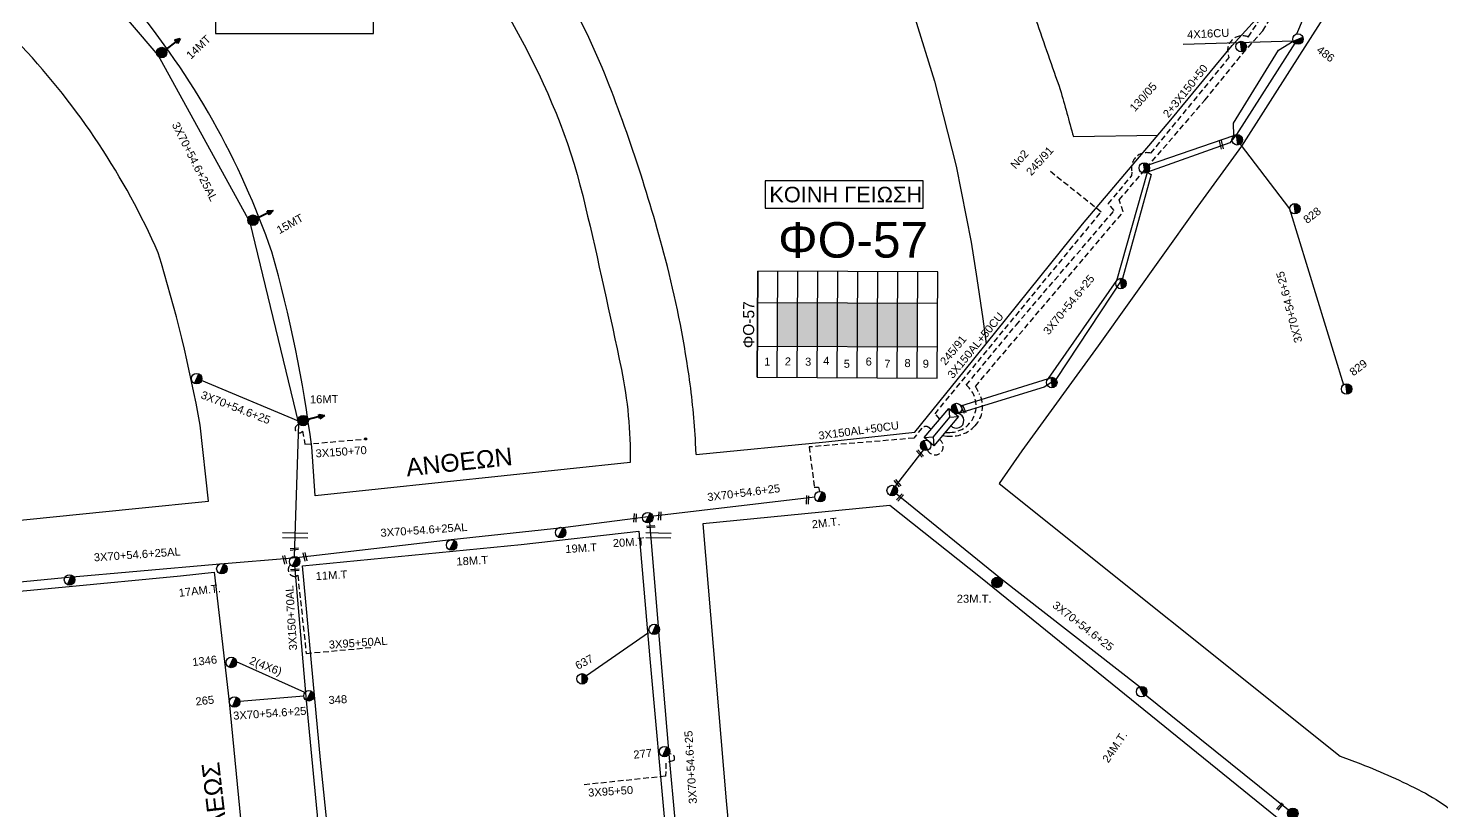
# Model space of a CAD drawing. Header units: millimetres. Extents: x 918 to 3138, y 719 to 1759.
# Drawn here: x 1466.9 to 1784.8, y 905 to 1081.1 of the extents above; entities that cross this region are included whole.
import ezdxf
from ezdxf.enums import TextEntityAlignment as Align

# ---------------------------------------------------------------- set-up
doc = ezdxf.new("R2010")
doc.units = ezdxf.units.MM
doc.header["$LTSCALE"] = 0.5
doc.linetypes.add('DASHED', pattern=[19.05, 12.7, -6.35])
for name, color, linetype in [('Άγνωστα', 7, 'Continuous'), ('Ασφαλειοκιβώτια Χ.Τ 9 αναχωρήσεων', 7, 'Continuous'), ('Επίτονοι', 7, 'Continuous'), ('Επιγραφές - Σχήματα', 7, 'Continuous'), ('Καλώδια ΧΤ   3x150+70AL', 7, 'DASHED'), ('Καλώδια ΧΤ   3x150AL+50CU', 7, 'DASHED'), ('Καλώδια ΧΤ   3x95+50 AL XLPE', 7, 'DASHED'), ('Καλώδια ΧΤ   3x95+50CU', 7, 'DASHED'), ('Μηχανική τομή', 7, 'Continuous'), ('Στύλος Ξύλινος', 7, 'Continuous'), ('Στύλος Ξύλινος @ 1', 7, 'Continuous'), ('Στύλος ΦΜ', 7, 'Continuous'), ('Στύλος ΦΜ @ 1', 7, 'Continuous'), ('Συνδέσεις', 7, 'Continuous'), ('Συνεστραμμένα ΧΤ   3x70+54.6+25 AL', 7, 'SYN_LINE'), ('Τομή', 7, 'Continuous'), ('Υποσταθμός εναέριος 2 στύλων', 7, 'Continuous'), ('Υποσταθμός πόλεως', 7, 'Continuous'), ('Υπόβαθρο ΔΕΗ', 7, 'Continuous'), ('Υπόγεια καλώδια Παροχών ΧΤ   4x16CU', 7, 'DASHED')]:
    doc.layers.add(name, color=color, linetype=linetype)
doc.styles.add('arial', font='ARIAL.TTF')
doc.styles.get("Standard").update_dxf_attribs({"font": 'ARIAL.TTF'})
doc.linetypes.add('SYN_LINE', pattern='A,0.5,-0.0001,["/\\/\\/\\/",Standard,S=0.1,R=0,X=0,Y=-0.05],-0.25', length=0.7501)

# ---------------------------------------------------------------- blocks, each defined once
blk = doc.blocks.new('ΑΣΦΑΛΕΙΟΚΙΒΩΤΙΟ ΥΠΟΣΤΑΘΜΟΥ 9 ΑΝΑΧΩΡΗΣΕΩΝ')
at = {"layer": 'Ασφαλειοκιβώτια Χ.Τ 9 αναχωρήσεων', "ltscale": 40}
for p, q in [((-23.8, 40.36), (24.02, 40.36)), ((-9.72, 40.36), (-9.72, -40.64)), ((9.94, 40.36), (9.94, -40.64)), ((-23.8, 31.36), (24.02, 31.36)), ((-23.8, 22.36), (24.02, 22.36)), ((-23.8, 13.36), (24.02, 13.36)), ((-23.8, 4.36), (24.02, 4.36)), ((-23.8, -4.64), (24.02, -4.64)), ((-23.8, -13.64), (24.02, -13.64)), ((-23.8, -22.64), (24.02, -22.64)), ((-23.8, -31.64), (24.02, -31.64))]:
    blk.add_line(p, q, dxfattribs=at)
at = {"layer": 'Ασφαλειοκιβώτια Χ.Τ 9 αναχωρήσεων'}
blk.add_lwpolyline([(-23.8, -40.64), (24.02, -40.64), (24.02, 40.36), (-23.8, 40.36)], close=True, dxfattribs=at)
for s, p in [('1', (-18.54, 37.25)), ('2', (-18.39, 27.98)), ('3', (-18.45, 18.85)), ('4', (-17.96, 10.67)), ('5', (-19.3, 1.44)), ('6', (-18.25, -8.4)), ('7', (-19.23, -16.79)), ('8', (-18.84, -25.86)), ('9', (-19.09, -34.08))]:
    blk.add_text(s, height=3.6, rotation=270, dxfattribs=at).set_placement(p)
at = {"layer": 'Ασφαλειοκιβώτια Χ.Τ 9 αναχωρήσεων', "ltscale": 40}
for tag, height, p in [('ΟΝΟΜΑ', 5, (-0.16, 44.31)), ('ΚΕΙΜΕΝΟ 1', 2, (17.06, 35.59)), ('ΚΕΙΜΕΝΟ 2', 2, (17.06, 26.88)), ('ΚΕΙΜΕΝΟ 3', 2, (17.06, 17.69)), ('ΚΕΙΜΕΝΟ 4', 2, (17.06, 8.71)), ('ΚΕΙΜΕΝΟ 5', 2, (17.06, -0.13)), ('ΚΕΙΜΕΝΟ 6', 2, (17.06, -9.05)), ('ΚΕΙΜΕΝΟ 7', 2, (17.06, -18.13)), ('ΚΕΙΜΕΝΟ 8', 2, (17.06, -26.85)), ('ΚΕΙΜΕΝΟ 9', 2, (17.06, -35.99)), ('ΣΧ', 2, (-0.1, -42.64))]:
    blk.add_attdef(tag, text='', height=height, dxfattribs=at).set_placement(p, align=Align.MIDDLE_CENTER)
blk = doc.blocks.new('ΜΗΧΑΝΙΚΗ ΤΟΜΗ')
at = {"layer": 'Μηχανική τομή', "ltscale": 40}
for p, q in [((-1.89, 0.78), (1.89, 0.78)), ((1.89, 0), (-1.89, 0))]:
    blk.add_line(p, q, dxfattribs=at)
blk = doc.blocks.new('ΥΠΑΡΧΩΝ ΤΣΙΜΕΝΤΕΝΙΟΣ ΣΤΥΛΟΣ')
at = {"layer": 'Στύλος ΦΜ'}
blk.add_hatch(color=7, dxfattribs=at).paths.add_polyline_path([(-1.29, -2.28, 0.574793), (2.62, 0, 0.268822), (1.3, 2.27)])
at = {"layer": 'Στύλος ΦΜ', "color": 7}
blk.add_line((-1.29, -2.28), (1.3, 2.27), dxfattribs=at)
blk.add_circle((0, 0), 2.62, dxfattribs=at)
at = {"layer": 'Στύλος ΦΜ', "flags": 4}
for tag, p in [('ΤΥΠΟΣ', (-4.91, 3.03)), ('ΑΡΙΘΜΟΣ', (-4.68, 8.05))]:
    blk.add_attdef(tag, p, '', height=4, dxfattribs=at)
blk = doc.blocks.new('ΥΠΑΡΧΩΝ ΞΥΛΙΝΟΣ ΣΤΥΛΟΣ')
at = {"layer": 'Στύλος Ξύλινος'}
h = blk.add_hatch(color=7, dxfattribs=at)
h.paths.add_polyline_path([(-2.62, 0, 0.270008), (-1.29, -2.28), (1.3, 2.27, 0.576266)])
h.paths.add_polyline_path([(-1.29, -2.28, 0.574793), (2.62, 0, 0.268822), (1.3, 2.27)])
at = {"layer": 'Στύλος Ξύλινος', "color": 7}
blk.add_line((-1.29, -2.28), (1.3, 2.27), dxfattribs=at)
blk.add_circle((0, 0), 2.62, dxfattribs=at)
at = {"layer": 'Στύλος Ξύλινος', "flags": 4}
for tag, p in [('ΑΡΙΘΜΟΣ', (-4.91, 8.6)), ('ΤΥΠΟΣ', (-4.85, 3.39))]:
    blk.add_attdef(tag, p, '', height=4, dxfattribs=at)
blk = doc.blocks.new('ΥΠΟΣΤΑΘΜΟΣ ΕΝΑΕΡΙΟΣ ΕΠΙ 2 ΣΤΥΛΩΝ')
at = {"layer": 'Υποσταθμός εναέριος 2 στύλων', "linetype": 'Continuous'}
for points in [[(-11.97, -2.11, 0.574793), (-8.45, -0.07, 0.268822), (-9.64, 1.98)], [(9.68, -2.15, 0.574793), (13.19, -0.1, 0.268822), (12.01, 1.95)]]:
    blk.add_hatch(color=256, dxfattribs=at).paths.add_polyline_path(points)
for p, q in [((-11.97, -2.11), (-9.64, 1.98)), ((9.68, -2.15), (12.01, 1.95))]:
    blk.add_line(p, q, dxfattribs=at)
for centre in [(-10.81, -0.07), (10.84, -0.1)]:
    blk.add_circle(centre, 2.36, dxfattribs=at)
at = {"layer": 'Υποσταθμός πόλεως', "linetype": 'Continuous', "ltscale": 40}
blk.add_lwpolyline([(-8.57, 2.82), (8.57, 2.82), (8.57, -2.82), (-8.57, -2.82)], close=True, dxfattribs=at)
for points in [[(-5.75, 0), (-8.57, 2.82)], [(-8.57, -2.82), (-5.75, 0)], [(-5.75, 0), (5.75, 0)], [(5.75, 0), (8.57, 2.82)], [(8.57, -2.82), (5.75, 0)]]:
    blk.add_lwpolyline(points, dxfattribs=at)
at = {"layer": 'Υποσταθμός εναέριος 2 στύλων', "ltscale": 40, "flags": 1}
for tag, p in [('ΜΕΤΑΣΧΗΜΑΤΙΣΜΟΣ', (14.09, 2.51)), ('ΙΣΧΥΣ', (14.07, -0.28)), ('ΑΡΙΘΜΟΣ', (14.19, -3))]:
    blk.add_attdef(tag, p, '', height=1.8, dxfattribs=at)
blk = doc.blocks.new('ΕΠΙΤΟΝΟΣ')
at = {"layer": 'Επίτονοι', "lineweight": 40, "ltscale": 40}
blk.add_hatch(color=256, dxfattribs=at).paths.add_polyline_path([(-1.13, 6.47), (0, 9.1), (1.13, 6.47)])
for p, q in [((-1.13, 6.47), (0, 9.1)), ((0, 9.1), (1.13, 6.47)), ((1.13, 6.47), (-1.13, 6.47)), ((-1.13, 6.47), (0, 6.47)), ((0, 6.47), (0, 0))]:
    blk.add_line(p, q, dxfattribs=at)
blk = doc.blocks.new('ΤΟΜΗ')
at = {"layer": 'Τομή', "ltscale": 40}
for p, q in [((-5.68, 0), (5.68, 0)), ((5.68, -2.33), (-5.68, -2.33))]:
    blk.add_line(p, q, dxfattribs=at)
blk = doc.blocks.new('_ΣΥΝΔΕΣΗ')
at = {"layer": 'Συνδέσεις', "linetype": 'SYN_LINE', "ltscale": 40}
blk.add_hatch(color=256, dxfattribs=at).paths.add_polyline_path([(0.5, -0.01, 1), (-0.5, -0.01, 1)])
at = {"layer": 'Συνδέσεις'}
blk.add_circle((0, -0.01), 0.5, dxfattribs=at)

msp = doc.modelspace()

# ---------------------------------------------------------------- hatches: boundary and pattern name
at = {"layer": 'Ασφαλειοκιβώτια Χ.Τ 9 αναχωρήσεων', "ltscale": 40}
for color, points in [(133, [(1635.38, 1019.36), (1635.33, 1009.53), (1639.83, 1009.51), (1639.88, 1019.34)]), (85, [(1639.88, 1019.34), (1639.83, 1009.51), (1644.33, 1009.48), (1644.38, 1019.31)]), (2, [(1644.38, 1019.31), (1644.33, 1009.48), (1648.83, 1009.46), (1648.88, 1019.29)]), (1, [(1648.88, 1019.29), (1648.83, 1009.46), (1653.33, 1009.44), (1653.38, 1019.26)]), (6, [(1653.38, 1019.26), (1653.33, 1009.44), (1657.83, 1009.41), (1657.88, 1019.24)]), (30, [(1657.88, 1019.24), (1657.83, 1009.41), (1662.33, 1009.39), (1662.38, 1019.22)]), (27, [(1662.38, 1019.22), (1662.33, 1009.39), (1666.83, 1009.37), (1666.88, 1019.19)])]:
    msp.add_hatch(color=color, dxfattribs=at).paths.add_polyline_path(points)

# ---------------------------------------------------------------- linework, layer by layer
at = {"layer": 'Άγνωστα', "color": 30, "ltscale": 40}
msp.add_lwpolyline([(1752.18, 1079.78), (1766.49, 1113.54), (1775.28, 1154.52)], dxfattribs=at)
at = {"layer": 'Άγνωστα', "color": 27, "linetype": 'DASHED', "ltscale": 0.2}
msp.add_lwpolyline([(1672.46, 989.4), (1673.45, 989.29, 0.237477), (1679.8, 991.6, 0.320804), (1680.77, 998.79, -0.004761), (1679.89, 1000.48), (1713.12, 1039.74), (1712.22, 1042.46), (1731.48, 1064.89), (1739.94, 1075.3), (1744.51, 1080.49), (1754.49, 1096.62), (1754.44, 1097.99), (1754.99, 1098.86, 0.28328), (1755.06, 1104.71), (1758.58, 1123.67)], format="xyb", dxfattribs=at)
at = {"layer": 'Άγνωστα', "color": 30, "linetype": 'DASHED', "ltscale": 0.2}
msp.add_lwpolyline([(1673.03, 990.09), (1674.17, 990.11, 0.699562), (1677.84, 1000.75), (1689.04, 1014.27), (1711.08, 1040.02), (1709.78, 1041.55), (1715.09, 1047.92), (1715.12, 1048.7, -0.586772), (1719.34, 1052.94), (1736.97, 1074.46), (1736.77, 1075.07, -0.64982), (1741.26, 1079.09), (1751.64, 1094.99), (1752.82, 1096.86), (1753.59, 1100.07)], format="xyb", dxfattribs=at)
at = {"layer": 'Άγνωστα', "color": 27, "ltscale": 40}
msp.add_lwpolyline([(1606.38, 945.05), (1592.41, 935.33)], dxfattribs=at)
at = {"layer": 'Άγνωστα', "color": 62, "linetype": 'SYN_LINE', "ltscale": 20}
msp.add_lwpolyline([(1529.11, 931.61), (1513.72, 938.47)], dxfattribs=at)
at = {"layer": 'Άγνωστα', "color": 62, "linetype": 'SYN_LINE', "ltscale": 15}
msp.add_lwpolyline([(1528.83, 930.78), (1514.45, 929.58)], dxfattribs=at)
at = {"layer": 'Επιγραφές - Σχήματα', "color": 190}
for points in [[(1509.01, 1079.89), (1544.52, 1079.89), (1544.52, 1086.07), (1509.01, 1086.07)], [(1632.6, 1040.56), (1668.11, 1040.56), (1668.11, 1046.73), (1632.6, 1046.73)]]:
    msp.add_lwpolyline(points, close=True, dxfattribs=at)
at = {"layer": 'Επιγραφές - Σχήματα', "color": 85, "ltscale": 0.2}
msp.add_arc((1675.61, 992.76), 1.69, 220.9361, 74.1377, dxfattribs=at)
at = {"layer": 'Επιγραφές - Σχήματα', "color": 133, "linetype": 'DASHED', "ltscale": 0.2}
msp.add_arc((1670.79, 986.92), 1.87, 206.5588, 59.698, dxfattribs=at)
at = {"layer": 'Καλώδια ΧΤ   3x150+70AL', "color": 6, "linetype": 'DASHED', "ltscale": 0.2}
msp.add_lwpolyline([(1527.76, 992.09), (1527.19, 991.59, 1.168082), (1528.57, 990.43), (1529.1, 987.45), (1542.76, 988.64)], format="xyb", dxfattribs=at)
at = {"layer": 'Καλώδια ΧΤ   3x150+70AL', "color": 62, "ltscale": 0.2}
msp.add_lwpolyline([(1525.8, 960.41), (1525.55, 959.95, 0.487391), (1526.47, 957.76, 0.240233), (1527.49, 957.97), (1529.39, 940.38)], format="xyb", dxfattribs=at)
at = {"layer": 'Καλώδια ΧΤ   3x150AL+50CU', "color": 1, "ltscale": 0.2}
msp.add_lwpolyline([(1671.86, 993.08), (1670.8, 994.32), (1708.16, 1039.71), (1696.67, 1048.87)], dxfattribs=at)
at = {"layer": 'Καλώδια ΧΤ   3x150AL+50CU', "color": 2, "ltscale": 0.2}
msp.add_lwpolyline([(1669.94, 990.77), (1669.51, 991.16, 0.418544), (1667.83, 991.05), (1666.05, 988.82), (1642.51, 986.84), (1643.65, 977.82), (1644.62, 977.82), (1644.81, 976.82)], format="xyb", dxfattribs=at)
at = {"layer": 'Καλώδια ΧΤ   3x95+50 AL XLPE', "color": 62, "ltscale": 0.2}
msp.add_lwpolyline([(1529.39, 940.38), (1543.89, 941.72)], dxfattribs=at)
at = {"layer": 'Καλώδια ΧΤ   3x95+50CU', "color": 27, "linetype": 'DASHED', "ltscale": 0.2}
msp.add_lwpolyline([(1611.09, 917.88), (1611.48, 917.8, -0.522524), (1612.09, 916.31), (1610.29, 915.69), (1610.2, 912.75), (1591.68, 910.8)], format="xyb", dxfattribs=at)
at = {"layer": 'Συνεστραμμένα ΧΤ   3x70+54.6+25 AL', "color": 6, "ltscale": 20}
for points in [[(1526.73, 962.22), (1527.76, 992.09), (1516.79, 1037.37), (1496.09, 1074.98), (1476.53, 1097.94), (1474.72, 1099.16)], [(1676.62, 996.12), (1696.34, 1002.26), (1711.66, 1024.29), (1718.59, 1048.68), (1718.81, 1050.34), (1738.04, 1056.89), (1737.95, 1059.74), (1748.06, 1076.12), (1751.36, 1078.17)], [(1527.63, 992.62), (1505.84, 1001.76)]]:
    msp.add_lwpolyline(points, dxfattribs=at)
at = {"layer": 'Συνεστραμμένα ΧΤ   3x70+54.6+25 AL', "color": 85, "ltscale": 20}
for points in [[(1751.72, 1077.69), (1738.6, 1057.12), (1737.11, 1055.25), (1718.59, 1048.68), (1719.39, 1048.12), (1712.94, 1024.75), (1698, 1002.05), (1695.34, 1000.31), (1676.07, 994.38)], [(1739.41, 1054.98), (1750.56, 1040.46), (1762.63, 1000.81)]]:
    msp.add_lwpolyline(points, dxfattribs=at)
at = {"layer": 'Συνεστραμμένα ΧΤ   3x70+54.6+25 AL', "color": 133, "ltscale": 15}
msp.add_lwpolyline([(1661.18, 977.03), (1668.42, 986.43)], dxfattribs=at)
at = {"layer": 'Συνεστραμμένα ΧΤ   3x70+54.6+25 AL', "color": 133, "ltscale": 20}
for points in [[(1716.77, 932.83), (1685.51, 957.26), (1662.09, 976.29)], [(1750.33, 905.11), (1717.35, 931.65)]]:
    msp.add_lwpolyline(points, dxfattribs=at)
at = {"layer": 'Συνεστραμμένα ΧΤ   3x70+54.6+25 AL', "color": 2, "ltscale": 20}
msp.add_lwpolyline([(1643.77, 975.51), (1606.3, 971.11), (1587.13, 968.64), (1561.96, 965.94), (1527.22, 961.9), (1509.15, 960.41), (1475.1, 957.42), (1447.9, 954.79)], dxfattribs=at)
at = {"layer": 'Συνεστραμμένα ΧΤ   3x70+54.6+25 AL', "color": 27, "ltscale": 20}
for points in [[(1608.6, 946.5), (1606.64, 969.84)], [(1615.97, 860.92), (1613.83, 886.47), (1611.02, 917.72), (1608.71, 945.25)]]:
    msp.add_lwpolyline(points, dxfattribs=at)
at = {"layer": 'Συνεστραμμένα ΧΤ   3x70+54.6+25 AL', "color": 62, "ltscale": 20}
msp.add_lwpolyline([(1535.26, 871.57), (1532.59, 896.97), (1529.48, 929.79), (1526.79, 961.04)], dxfattribs=at)
at = {"layer": 'Υπόβαθρο ΔΕΗ'}
for points in [[(1783.3, 1187.61), (1766.45, 1095.94), (1761.52, 1088.82), (1751.05, 1072.3), (1739.71, 1054.53), (1729.33, 1040.23), (1707.48, 1009.6), (1690.32, 985.98), (1685.2, 978.6), (1761.94, 917.29), (1766.53, 915.52, -0.027254), (1780.26, 909.34, -0.087857), (1792.08, 900.3, -0.082193), (1817.11, 861.98), (1834.54, 815.63, 0.02107), (1844.76, 791.58, 0.082387), (1878.72, 738.74)], [(1478.75, 1098.81), (1508.64, 1135.68), (1523.81, 1154.44), (1527.94, 1149.92), (1544.28, 1131.28), (1555.88, 1116.22), (1563.17, 1105.32), (1578.37, 1077.3, -0.066706), (1592.15, 1041.1, -0.006699), (1600.26, 1004.29, -0.054277), (1602.26, 983.36), (1531.44, 975.84), (1530.63, 986.84, 0.037501), (1521.64, 1030.74, 0.091193), (1490, 1086.96, 0.032432), (1478.75, 1098.81, -2.552739)], [(1617.1, 985.14), (1616.96, 987.72, 0.022776), (1615.48, 1002.87, 0.02819), (1610.19, 1029.09, 0.03125), (1595.97, 1072.25), (1592.64, 1079.64), (1580.08, 1104.27)], [(1693.51, 1082.97, 0.004165), (1698.98, 1067.27, -0.001687), (1701.91, 1056.67), (1720.89, 1057.01)], [(1446.23, 968.42), (1466.57, 970.49), (1490.97, 972.96), (1507.45, 974.65), (1505.56, 991.77, 0.029512), (1496.11, 1030.52, 0.085035), (1465.43, 1076.97, 0.032287), (1461.91, 1079.97), (1425.36, 1035.7), (1429.52, 1031.07, -0.040166), (1434.47, 1022.46, -0.045126), (1441.99, 999.2, -0.041323), (1446.23, 968.42, 6.741713)]]:
    msp.add_lwpolyline(points, format="xyb", dxfattribs=at)
for points in [[(1617.1, 985.14), (1646.25, 987.98), (1666.24, 990.14), (1677.37, 1003.9), (1703.97, 1037.01), (1723.8, 1060.45), (1737.61, 1077.18), (1742.86, 1082.94)], [(1666.27, 1083.44), (1670.65, 1069.18), (1675.57, 1050.04), (1678.91, 1032.9), (1680.2, 1024.77), (1681.54, 1015.67), (1682.28, 1010.01)], [(1690.91, 771.98), (1748.92, 902.44), (1681.01, 957.47), (1660.67, 973.68), (1618.6, 969.55), (1623.83, 907.23), (1628.02, 862.08), (1632.2, 813.73), (1661.2, 789.51), (1673.41, 779.4), (1690.91, 771.98)], [(1528.57, 960.09), (1577.76, 964.86), (1604.17, 967.87), (1606.65, 939.18), (1613.68, 861.46), (1538.96, 854.53), (1532.62, 916.47), (1528.57, 960.09)], [(1448.2, 952.84), (1474.48, 955.31), (1501.15, 957.82), (1508.72, 958.68), (1512.03, 929.49), (1519.37, 854.6), (1519.47, 852.87), (1510.68, 852.06), (1509.31, 853.13), (1457.98, 848.81), (1448.2, 952.84)]]:
    msp.add_lwpolyline(points, dxfattribs=at)
at = {"layer": 'Υπόγεια καλώδια Παροχών ΧΤ   4x16CU', "color": 6, "linetype": 'SYN_LINE', "ltscale": 15}
msp.add_lwpolyline([(1751.36, 1078.17), (1726.63, 1077.42)], dxfattribs=at)

# ---------------------------------------------------------------- block references
at = {"layer": 'Ασφαλειοκιβώτια Χ.Τ 9 αναχωρήσεων', "xscale": 0.4999999999999999, "yscale": 0.4999999999999999, "zscale": 0.4999999999999999, "rotation": 89.70135055606067}
msp.add_blockref('ΑΣΦΑΛΕΙΟΚΙΒΩΤΙΟ ΥΠΟΣΤΑΘΜΟΥ 9 ΑΝΑΧΩΡΗΣΕΩΝ', (1651.04, 1014.31), dxfattribs=at).add_auto_attribs({'ΟΝΟΜΑ': 'ΦΟ-57'})
at = {"layer": 'Επίτονοι', "xscale": 0.449999999999818, "yscale": 0.449999999999818, "zscale": 0.449999999999818}
for p, rotation in [((1497.82, 1076.28), 307.8019232097249), ((1518.25, 1038.25), 296.0902463636965), ((1529.54, 992.98), 283.4988612528525)]:
    msp.add_blockref('ΕΠΙΤΟΝΟΣ', p, dxfattribs=dict(at, rotation=rotation))
at = {"layer": 'Μηχανική τομή'}
for p, xscale, yscale, zscale, rotation in [((1735.38, 1054.86), 0.4999999999999992, 0.4999999999999992, 0.4999999999999992, 104.2634201497095), ((1677.37, 995.42), 0.4999999999999994, 0.4999999999999994, 0.4999999999999994, 115.078763278921), ((1667.56, 985.49), 0.4999999999999993, 0.4999999999999993, 0.4999999999999993, 130.9281409310912), ((1662.52, 978.82), 0.4999999999999993, 0.4999999999999993, 0.4999999999999993, 130.9281409310912), ((1642.33, 974.92), 0.4999999999999993, 0.4999999999999993, 0.4999999999999993, 86.49797098709232), ((1662.8, 975.62), 0.4999999999999994, 0.4999999999999994, 0.4999999999999994, 227.7325643072309), ((1603.55, 970.87), 0.4999999999999993, 0.4999999999999993, 0.4999999999999993, 86.49797098709232), ((1609.1, 971.3), 0.4999999999999993, 0.4999999999999993, 0.4999999999999993, 86.49797098709232), ((1606.91, 968.72), 0.4999999999999995, 0.4999999999999995, 0.4999999999999995, 5.158736128121816), ((1526.73, 963.65), 0.4999999999999995, 0.4999999999999995, 0.4999999999999995, 5.158736128121816), ((1524.77, 961.51), 0.4999999999999994, 0.4999999999999994, 0.4999999999999994, 103.7374015777385), ((1529.3, 962.16), 0.4999999999999994, 0.4999999999999994, 0.4999999999999994, 103.7374015777385), ((1526.87, 958.95), 0.4999999999999995, 0.4999999999999995, 0.4999999999999995, 5.158736128121816), ((1748.21, 906.07), 0.4999999999999994, 0.4999999999999994, 0.4999999999999994, 227.7325643072309)]:
    msp.add_blockref('ΜΗΧΑΝΙΚΗ ΤΟΜΗ', p, dxfattribs=dict(at, xscale=xscale, yscale=yscale, zscale=zscale, rotation=rotation))
at = {"layer": 'Στύλος Ξύλινος @ 1', "ltscale": 40}
ref = msp.add_blockref('ΥΠΑΡΧΩΝ ΞΥΛΙΝΟΣ ΣΤΥΛΟΣ', (1496.9, 1075.59), dxfattribs=dict(at, xscale=0.449999999999818, yscale=0.449999999999818, zscale=0.449999999999818, rotation=43.47531673525771))
ref.add_attrib('ΤΥΠΟΣ', '14MT', (1503.45, 1073.97), dxfattribs={"layer": 'Στύλος Ξύλινος', "height": 1.8, "rotation": 43.4753, "flags": 4})
ref = msp.add_blockref('ΥΠΑΡΧΩΝ ΞΥΛΙΝΟΣ ΣΤΥΛΟΣ', (1517.42, 1037.87), dxfattribs=dict(at, xscale=0.4499999999998179, yscale=0.4499999999998179, zscale=0.4499999999998179, rotation=29.23477781947029))
ref.add_attrib('ΤΥΠΟΣ', '15MT', (1523.36, 1034.69), dxfattribs={"layer": 'Στύλος Ξύλινος', "height": 1.8, "rotation": 29.2348, "flags": 4})
ref = msp.add_blockref('ΥΠΑΡΧΩΝ ΞΥΛΙΝΟΣ ΣΤΥΛΟΣ', (1528.7, 992.77), dxfattribs=dict(at, xscale=0.449999999999818, yscale=0.449999999999818, zscale=0.449999999999818, rotation=1.123344972280534))
ref.add_attrib('ΤΥΠΟΣ', '16MT', (1530.24, 996.63), dxfattribs={"layer": 'Στύλος Ξύλινος', "height": 1.8, "rotation": 1.1233, "flags": 4})
ref = msp.add_blockref('ΥΠΑΡΧΩΝ ΞΥΛΙΝΟΣ ΣΤΥΛΟΣ', (1684.77, 956.35), dxfattribs=dict(at, xscale=0.4499999999998181, yscale=0.4499999999998181, zscale=0.4499999999998181))
ref.add_attrib('ΤΥΠΟΣ', '23M.T.', (1675.69, 951.79), dxfattribs={"layer": 'Στύλος Ξύλινος', "height": 1.8, "flags": 4})
ref = msp.add_blockref('ΥΠΑΡΧΩΝ ΞΥΛΙΝΟΣ ΣΤΥΛΟΣ', (1751.26, 904.39), dxfattribs=dict(at, xscale=0.4499999999998181, yscale=0.4499999999998181, zscale=0.4499999999998181, rotation=62.18482468098428))
ref.add_attrib('ΤΥΠΟΣ', '25M.T.', (1743.69, 895.36), dxfattribs={"layer": 'Στύλος Ξύλινος', "height": 1.8, "rotation": 62.1848, "flags": 4})
at = {"layer": 'Στύλος ΦΜ @ 1', "ltscale": 40}
for p, xscale, yscale, zscale, rotation in [((1739.64, 1076.95), 0.4499999999998179, 0.4499999999998179, 0.4499999999998179, 37.72256972458447), ((1738.76, 1055.96), 0.4499999999998179, 0.4499999999998179, 0.4499999999998179, 37.72256972458447), ((1717.87, 1049.62), 0.4499999999998179, 0.4499999999998179, 0.4499999999998179, 37.72256972458447), ((1712.62, 1023.62), 0.4499999999998179, 0.4499999999998179, 0.4499999999998179, 37.72256972458447), ((1504.75, 1002.21), 0.449999999999818, 0.449999999999818, 0.449999999999818, 6.449163497314141), ((1697.06, 1001.33), 0.4499999999998179, 0.4499999999998179, 0.4499999999998179, 37.72256972458447), ((1661.18, 977.03), 0.449999999999818, 0.449999999999818, 0.449999999999818, 6.449163497314141), ((1476.16, 956.92), 0.449999999999818, 0.449999999999818, 0.449999999999818, 6.449163497314141), ((1607.66, 945.79), 0.449999999999818, 0.449999999999818, 0.449999999999818, 6.449163497314141)]:
    msp.add_blockref('ΥΠΑΡΧΩΝ ΤΣΙΜΕΝΤΕΝΙΟΣ ΣΤΥΛΟΣ', p, dxfattribs=dict(at, xscale=xscale, yscale=yscale, zscale=zscale, rotation=rotation))
ref = msp.add_blockref('ΥΠΑΡΧΩΝ ΤΣΙΜΕΝΤΕΝΙΟΣ ΣΤΥΛΟΣ', (1752.44, 1078.63), dxfattribs=dict(at, xscale=0.4499999999998179, yscale=0.4499999999998179, zscale=0.4499999999998179, rotation=322.6380553459355))
ref.add_attrib('ΤΥΠΟΣ', '486', (1756.44, 1075.85), dxfattribs={"layer": 'Στύλος ΦΜ', "height": 1.8, "rotation": 322.6381, "flags": 4})
ref = msp.add_blockref('ΥΠΑΡΧΩΝ ΤΣΙΜΕΝΤΕΝΙΟΣ ΣΤΥΛΟΣ', (1751.74, 1040.45), dxfattribs=dict(at, xscale=0.4499999999998179, yscale=0.4499999999998179, zscale=0.4499999999998179, rotation=37.72256972458447))
ref.add_attrib('ΤΥΠΟΣ', '828', (1754.5, 1036.99), dxfattribs={"layer": 'Στύλος ΦΜ', "height": 1.8, "rotation": 37.7226, "flags": 4})
ref = msp.add_blockref('ΥΠΑΡΧΩΝ ΤΣΙΜΕΝΤΕΝΙΟΣ ΣΤΥΛΟΣ', (1763.36, 999.88), dxfattribs=dict(at, xscale=0.4499999999998179, yscale=0.4499999999998179, zscale=0.4499999999998179, rotation=37.72256972458447))
ref.add_attrib('ΤΥΠΟΣ', '829', (1764.89, 1002.7), dxfattribs={"layer": 'Στύλος ΦΜ', "height": 1.8, "rotation": 37.7226, "flags": 4})
ref = msp.add_blockref('ΥΠΑΡΧΩΝ ΤΣΙΜΕΝΤΕΝΙΟΣ ΣΤΥΛΟΣ', (1644.94, 975.65), dxfattribs=dict(at, xscale=0.449999999999818, yscale=0.449999999999818, zscale=0.449999999999818, rotation=6.449163497314141))
ref.add_attrib('ΤΥΠΟΣ', '2M.T.', (1643.19, 968.51), dxfattribs={"layer": 'Στύλος ΦΜ', "height": 1.8, "rotation": 6.4492, "flags": 4})
ref = msp.add_blockref('ΥΠΑΡΧΩΝ ΤΣΙΜΕΝΤΕΝΙΟΣ ΣΤΥΛΟΣ', (1606.21, 970.93), dxfattribs=dict(at, xscale=0.4499999999998181, yscale=0.4499999999998181, zscale=0.4499999999998181, rotation=3.244014411474268))
ref.add_attrib('ΤΥΠΟΣ', '20M.T', (1598.39, 964.29), dxfattribs={"layer": 'Στύλος ΦΜ', "height": 1.8, "rotation": 3.244, "flags": 4})
ref = msp.add_blockref('ΥΠΑΡΧΩΝ ΤΣΙΜΕΝΤΕΝΙΟΣ ΣΤΥΛΟΣ', (1586.61, 967.59), dxfattribs=dict(at, xscale=0.4499999999998181, yscale=0.4499999999998181, zscale=0.4499999999998181, rotation=3.244014411474268))
ref.add_attrib('ΤΥΠΟΣ', '19M.T', (1587.71, 962.97), dxfattribs={"layer": 'Στύλος ΦΜ', "height": 1.8, "rotation": 3.244, "flags": 4})
ref = msp.add_blockref('ΥΠΑΡΧΩΝ ΤΣΙΜΕΝΤΕΝΙΟΣ ΣΤΥΛΟΣ', (1562.11, 964.77), dxfattribs=dict(at, xscale=0.4499999999998181, yscale=0.4499999999998181, zscale=0.4499999999998181, rotation=3.244014411474268))
ref.add_attrib('ΤΥΠΟΣ', '18M.T', (1563.22, 960.15), dxfattribs={"layer": 'Στύλος ΦΜ', "height": 1.8, "rotation": 3.244, "flags": 4})
ref = msp.add_blockref('ΥΠΑΡΧΩΝ ΤΣΙΜΕΝΤΕΝΙΟΣ ΣΤΥΛΟΣ', (1510.43, 959.44), dxfattribs=dict(at, xscale=0.449999999999818, yscale=0.449999999999818, zscale=0.449999999999818, rotation=6.449163497314141))
ref.add_attrib('ΤΥΠΟΣ', '17AM.T.', (1500.82, 953.11), dxfattribs={"layer": 'Στύλος ΦΜ', "height": 1.8, "rotation": 6.4492, "flags": 4})
ref = msp.add_blockref('ΥΠΑΡΧΩΝ ΤΣΙΜΕΝΤΕΝΙΟΣ ΣΤΥΛΟΣ', (1526.79, 961.04), dxfattribs=dict(at, xscale=0.4499999999998181, yscale=0.4499999999998181, zscale=0.4499999999998181, rotation=3.244014411474268))
ref.add_attrib('ΤΥΠΟΣ', '11M.T', (1531.57, 956.88), dxfattribs={"layer": 'Στύλος ΦΜ', "height": 1.8, "rotation": 3.244, "flags": 4})
ref = msp.add_blockref('ΥΠΑΡΧΩΝ ΤΣΙΜΕΝΤΕΝΙΟΣ ΣΤΥΛΟΣ', (1512.55, 938.34), dxfattribs=dict(at, xscale=0.449999999999818, yscale=0.449999999999818, zscale=0.449999999999818, rotation=6.449163497314141))
ref.add_attrib('ΤΥΠΟΣ', '1346', (1503.87, 937.52), dxfattribs={"layer": 'Στύλος ΦΜ', "height": 1.8, "rotation": 6.4492, "flags": 4})
ref = msp.add_blockref('ΥΠΑΡΧΩΝ ΤΣΙΜΕΝΤΕΝΙΟΣ ΣΤΥΛΟΣ', (1591.44, 934.66), dxfattribs=dict(at, xscale=0.4499999999998181, yscale=0.4499999999998181, zscale=0.4499999999998181, rotation=28.26376460680654))
ref.add_attrib('ΤΥΠΟΣ', '637', (1590.49, 936.66), dxfattribs={"layer": 'Στύλος ΦΜ', "height": 1.8, "rotation": 28.2638, "flags": 4})
ref = msp.add_blockref('ΥΠΑΡΧΩΝ ΤΣΙΜΕΝΤΕΝΙΟΣ ΣΤΥΛΟΣ', (1530, 930.85), dxfattribs=dict(at, xscale=0.4499999999998181, yscale=0.4499999999998181, zscale=0.4499999999998181, rotation=3.244014411474268))
ref.add_attrib('ΤΥΠΟΣ', '348', (1534.45, 928.98), dxfattribs={"layer": 'Στύλος ΦΜ', "height": 1.8, "rotation": 3.244, "flags": 4})
ref = msp.add_blockref('ΥΠΑΡΧΩΝ ΤΣΙΜΕΝΤΕΝΙΟΣ ΣΤΥΛΟΣ', (1717.28, 931.77), dxfattribs=dict(at, xscale=0.4499999999998179, yscale=0.4499999999998179, zscale=0.4499999999998179, rotation=55.77441049195418))
ref.add_attrib('ΤΥΠΟΣ', '24M.T.', (1709.77, 915.61), dxfattribs={"layer": 'Στύλος ΦΜ', "height": 1.8, "rotation": 55.7744, "flags": 4})
ref = msp.add_blockref('ΥΠΑΡΧΩΝ ΤΣΙΜΕΝΤΕΝΙΟΣ ΣΤΥΛΟΣ', (1513.28, 929.45), dxfattribs=dict(at, xscale=0.449999999999818, yscale=0.449999999999818, zscale=0.449999999999818, rotation=6.449163497314141))
ref.add_attrib('ΤΥΠΟΣ', '265', (1504.6, 928.64), dxfattribs={"layer": 'Στύλος ΦΜ', "height": 1.8, "rotation": 6.4492, "flags": 4})
ref = msp.add_blockref('ΥΠΑΡΧΩΝ ΤΣΙΜΕΝΤΕΝΙΟΣ ΣΤΥΛΟΣ', (1609.99, 918.29), dxfattribs=dict(at, xscale=0.449999999999818, yscale=0.449999999999818, zscale=0.449999999999818, rotation=6.449163497314141))
ref.add_attrib('ΤΥΠΟΣ', '277', (1603.08, 916.68), dxfattribs={"layer": 'Στύλος ΦΜ', "height": 1.8, "rotation": 6.4492, "flags": 4})
at = {"layer": 'Συνδέσεις', "xscale": 0.4500000000000455, "yscale": 0.4500000000000455, "zscale": 0.4500000000000455}
msp.add_blockref('_ΣΥΝΔΕΣΗ', (1542.76, 988.64), dxfattribs=at)
at = {"layer": 'Τομή', "xscale": 0.4999999999999999, "yscale": 0.4999999999999999, "zscale": 0.4999999999999999, "rotation": 358.6019284943795}
for p in [(1526.91, 967.52), (1608.6, 967.52)]:
    msp.add_blockref('ΤΟΜΗ', p, dxfattribs=at)
at = {"layer": 'Υποσταθμός εναέριος 2 στύλων', "xscale": 0.4999999999999998, "yscale": 0.4999999999999998, "zscale": 0.4999999999999998, "rotation": 230.0946355180158}
msp.add_blockref('ΥΠΟΣΤΑΘΜΟΣ ΕΝΑΕΡΙΟΣ ΕΠΙ 2 ΣΤΥΛΩΝ', (1672.22, 991.32), dxfattribs=at)

# ---------------------------------------------------------------- texts
at = {"ltscale": 40, "insert": (1635.5, 1037.44), "char_height": 8, "width": 17.8089, "attachment_point": 1, "style": 'arial'}
msp.add_mtext('ΦO-57', dxfattribs=at)
at = {"layer": 'Άγνωστα', "ltscale": 40, "char_height": 1.8, "width": 17.1868, "attachment_point": 1, "style": 'arial'}
for s, insert, rotation in [('2+3X150+50', (1721.89, 1061.9), 51.2637), ('130/05', (1714.4, 1063.35), 48.1724), ('Νο2', (1687.58, 1050.46), 48.1724), ('245/91', (1691.12, 1048.93), 48.1724), ('245/91', (1671.76, 1006.21), 50.6948), ('3X150+70', (1531.43, 986.27), 3.9507), ('3X70+54.6+25', (1619.48, 976.42), 7.1698), ('2(4X6)', (1517.1, 939.76), 338.802), ('3X70+54.6+25', (1512.9, 927.25), 3.9507), ('3X95+50', (1592.73, 909.94), 3.6377)]:
    msp.add_mtext(s, dxfattribs=dict(at, insert=insert, rotation=rotation))
at = {"layer": 'Επιγραφές - Σχήματα', "color": 190, "insert": (1633.55, 1045.39), "char_height": 3.5, "width": 35.1311, "attachment_point": 1}
msp.add_mtext('KOINH ΓΕΙΩΣΗ', dxfattribs=at)
at = {"layer": 'Επιγραφές - Σχήματα', "char_height": 4, "width": 15.1545, "attachment_point": 1}
for s, insert, rotation in [('ΑΝΘΕΩΝ', (1551.63, 984.19), 6.1754), ('ΝΕΑΠΟΛΕΩΣ', (1509.84, 880.9), 96.5959)]:
    msp.add_mtext(s, dxfattribs=dict(at, insert=insert, rotation=rotation))
at = {"layer": 'Καλώδια ΧΤ   3x150+70AL', "ltscale": 0.2, "insert": (1525.55, 941.02), "char_height": 1.8, "width": 17.1868, "attachment_point": 1, "rotation": 93.4072, "style": 'arial'}
msp.add_mtext('3X150+70AL', dxfattribs=at)
at = {"layer": 'Καλώδια ΧΤ   3x150AL+50CU', "ltscale": 0.2, "char_height": 1.8, "width": 17.1868, "attachment_point": 1, "style": 'arial'}
for insert, rotation in [((1673.42, 1003.22), 50.6948), ((1644.47, 990.25), 7.5747)]:
    msp.add_mtext('3X150AL+50CU', dxfattribs=dict(at, insert=insert, rotation=rotation))
at = {"layer": 'Καλώδια ΧΤ   3x95+50 AL XLPE', "ltscale": 0.2, "insert": (1534.4, 943.24), "char_height": 1.8, "width": 17.1868, "attachment_point": 1, "rotation": 3.9507, "style": 'arial'}
msp.add_mtext('3X95+50AL', dxfattribs=at)
at = {"layer": 'Συνεστραμμένα ΧΤ   3x70+54.6+25 AL', "ltscale": 20, "char_height": 1.8, "width": 17.1868, "attachment_point": 1, "style": 'arial'}
for insert, rotation in [((1500.72, 1060.19), 296.7836), ((1546.03, 968.4), 3.9507), ((1481.56, 962.88), 3.9507)]:
    msp.add_mtext('3X70+54.6+25AL', dxfattribs=dict(at, insert=insert, rotation=rotation))
at = {"layer": 'Συνεστραμμένα ΧΤ   3x70+54.6+25 AL', "ltscale": 40, "char_height": 1.8, "width": 17.1868, "attachment_point": 1, "style": 'arial'}
for insert, rotation in [((1694.97, 1013.05), 50.6948), ((1751.7, 1010.1), 104.8461), ((1506.17, 999.54), 338.9285), ((1698.15, 952.31), 322.2716), ((1615.47, 906.47), 93.6773)]:
    msp.add_mtext('3X70+54.6+25', dxfattribs=dict(at, insert=insert, rotation=rotation))
at = {"layer": 'Υπόγεια καλώδια Παροχών ΧΤ   4x16CU', "ltscale": 0.2, "insert": (1727.46, 1080.55), "char_height": 1.8, "width": 17.1868, "attachment_point": 1, "rotation": 2.456, "style": 'arial'}
msp.add_mtext('4X16CU', dxfattribs=at)

doc.saveas('drawing.dxf')
